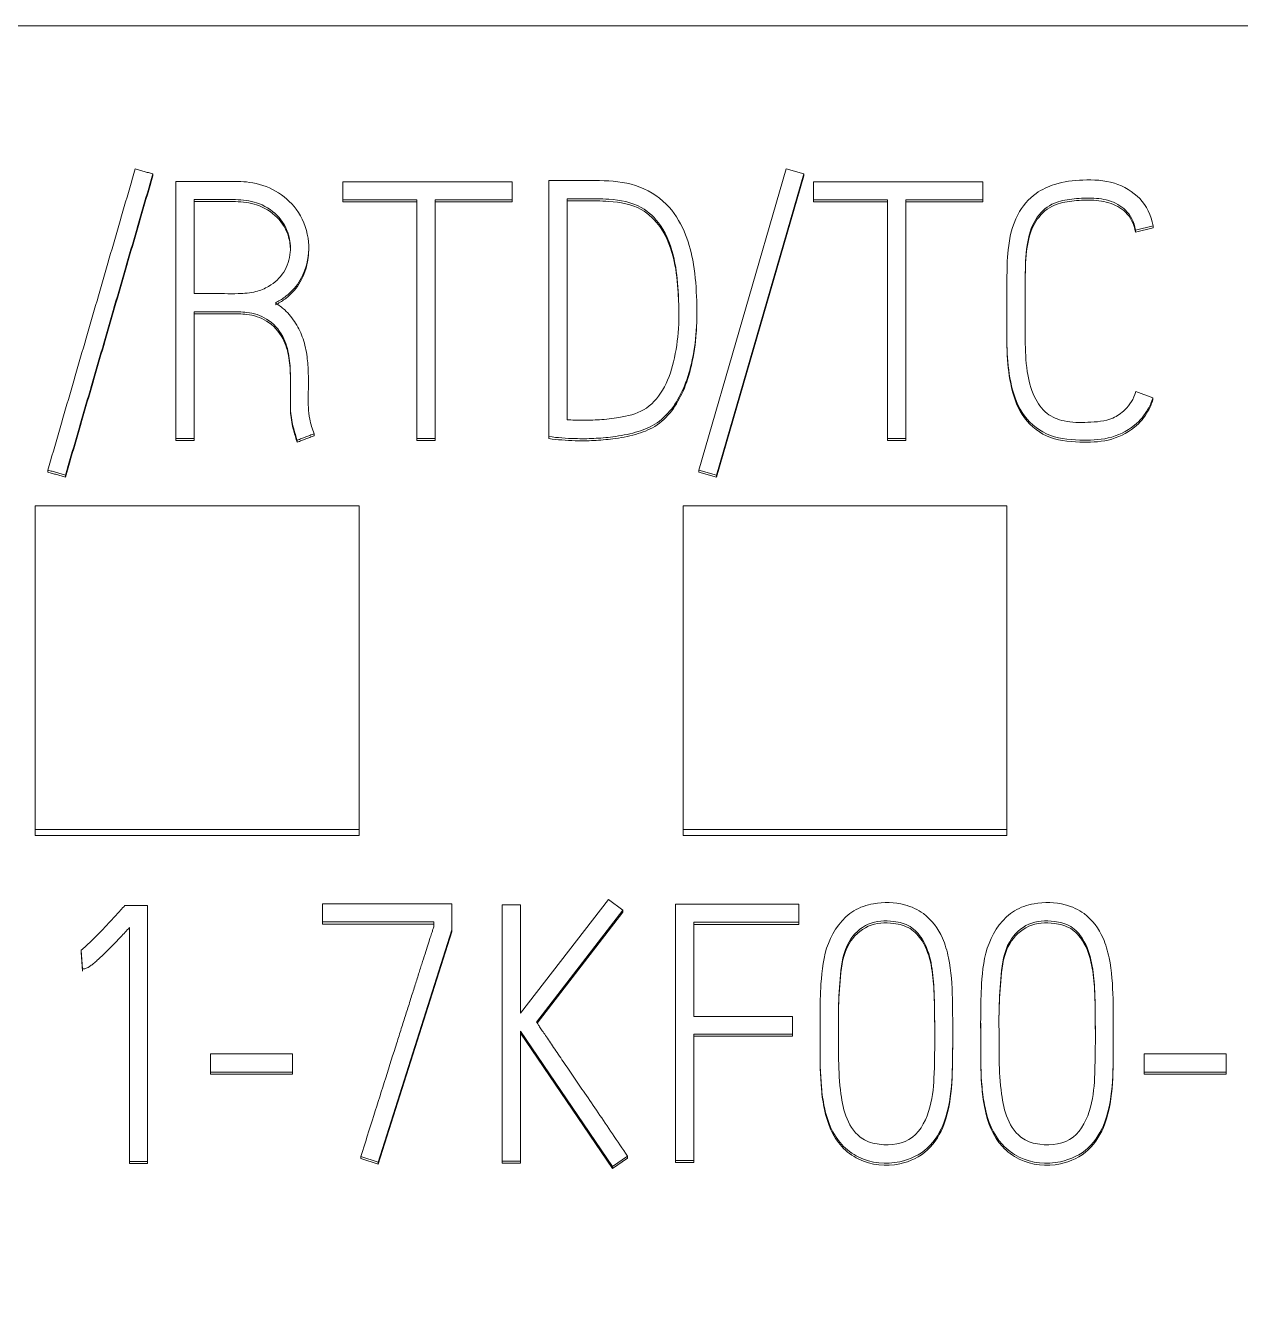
# Model space of a CAD drawing. Header units: millimetres. Extents: x 42151 to 59780, y 37376 to 44547.
# Drawn here: x 48321.37 to 48328.87, y 43310.27 to 43318.25 of the extents above; entities that cross this region are included whole.
import ezdxf

# ---------------------------------------------------------------- set-up
doc = ezdxf.new("R2010")
doc.units = ezdxf.units.MM
doc.set_wipeout_variables(frame=1)
doc.layers.add('000-PI-Oprema', color=30, linetype='Continuous', lineweight=5)
doc.layers.add('SI-ORMAR-Oprema', color=30, linetype='Continuous', lineweight=5)
doc.layers.add('004-PI-DIN Šina', color=3, linetype='Continuous')

# ---------------------------------------------------------------- blocks, each defined once
blk = doc.blocks.new('*U117')
at = {"layer": '004-PI-DIN Šina'}
for p, q in [((297.6102, 69.85), (-241.3, 69.85)), ((297.6102, 69.35), (-241.3, 69.35))]:
    blk.add_line(p, q, dxfattribs=at)
blk = doc.blocks.new('6ES7531-7KF00-0AB0')
blk.add_wipeout([(-17.0379, 69.0285), (17.7621, 69.0285), (17.7621, -77.9596), (-17.0379, -77.9715)]).dxf.layer = 'SI-ORMAR-Oprema'
at = {"layer": 'SI-ORMAR-Oprema', "linetype": 'Continuous'}
for p, q in [((12.7621, 69.0285), (-12.0379, 69.0285)), ((-3.9122, 68.1141), (-3.9122, 68.1014)), ((0, 68.1449), (-0.5393, 66.2849)), ((-0.4305, 66.2541), (0.1087, 68.1141)), ((0.1087, 68.1141), (0, 68.1449)), ((0.1087, 68.1141), (0.1087, 68.1014)), ((-0.4305, 66.2414), (0.1087, 68.1014)), ((-2.7383, 67.9534), (-2.7383, 67.9407)), ((-1.6931, 67.9534), (-1.6931, 67.9407)), ((0.1688, 67.9534), (0.1688, 67.9407)), ((1.214, 67.9534), (1.214, 67.9407)), ((2.2659, 67.7927), (2.1571, 67.7663)), ((2.2659, 67.7927), (2.2659, 67.78)), ((2.2659, 67.78), (2.1571, 67.7536)), ((2.1571, 67.7663), (2.1571, 67.7536)), ((-2.9495, 67.6461), (-2.9495, 67.6675)), ((1.3626, 67.4313), (1.3626, 67.4186)), ((-0.5523, 67.251), (-0.5523, 67.2637)), ((1.3628, 67.2962), (1.3628, 67.3089)), ((1.3619, 67.1313), (1.3619, 67.1186)), ((2.1593, 66.7692), (2.2636, 66.7318)), ((-3.0627, 66.6972), (-3.0627, 66.6776)), ((2.2636, 66.7318), (2.2636, 66.7191)), ((-3.7702, 66.4808), (-3.7702, 66.4681)), ((-3.657, 66.4808), (-3.657, 66.4681)), ((-3.0201, 66.4698), (-3.0201, 66.4571)), ((-2.9158, 66.5094), (-2.9158, 66.4967)), ((-2.2812, 66.4808), (-2.2812, 66.4681)), ((-2.168, 66.4808), (-2.168, 66.4681)), ((-1.4667, 66.4918), (-1.4667, 66.4791)), ((0.6259, 66.4808), (0.6259, 66.4681)), ((0.7391, 66.4808), (0.7391, 66.4681)), ((-4.5602, 66.2849), (-4.5602, 66.2722)), ((-0.5393, 66.2849), (-0.4305, 66.2541)), ((-0.5393, 66.2849), (-0.5393, 66.2722)), ((-4.4515, 66.2541), (-4.4515, 66.2414)), ((-0.5393, 66.2722), (-0.4305, 66.2414)), ((-0.4305, 66.2541), (-0.4305, 66.2414)), ((-4.6379, 66.064), (-4.6379, 64.0654)), ((-2.6379, 66.064), (-4.6379, 66.064)), ((-2.6379, 64.0654), (-2.6379, 66.064)), ((-0.6379, 66.064), (-0.6379, 64.0654)), ((1.3621, 66.064), (-0.6379, 66.064)), ((1.3621, 64.0654), (1.3621, 66.064)), ((-4.6379, 64.0654), (-4.6379, 64.0273)), ((-4.6379, 64.0654), (-2.6379, 64.0654)), ((-2.6379, 64.0654), (-2.6379, 64.0273)), ((-0.6379, 64.0654), (-0.6379, 64.0273)), ((-0.6379, 64.0654), (1.3621, 64.0654)), ((1.3621, 64.0654), (1.3621, 64.0273)), ((-4.6379, 64.0273), (-2.6379, 64.0273)), ((-0.6379, 64.0273), (1.3621, 64.0273)), ((-4.0853, 63.5955), (-3.9455, 63.5955)), ((-3.9455, 63.5955), (-3.9455, 62.0151)), ((-2.8648, 63.6065), (-2.8648, 63.4942)), ((-2.0659, 63.6065), (-2.8648, 63.6065)), ((-2.0659, 63.4458), (-2.0659, 63.6065)), ((-1.7552, 63.5999), (-1.7552, 62.0173)), ((-1.6421, 63.5999), (-1.7552, 63.5999)), ((-1.0984, 63.6329), (-1.6421, 62.9307)), ((-1.6421, 62.9307), (-1.6421, 63.5999)), ((-1.5422, 62.8757), (-1.0096, 63.5669)), ((-1.0096, 63.5669), (-1.0984, 63.6329)), ((-1.0096, 63.5669), (-1.0096, 63.5542)), ((-0.6834, 63.6043), (-0.6834, 62.0217)), ((0.0778, 63.6043), (-0.6834, 63.6043)), ((0.0778, 63.492), (0.0778, 63.6043)), ((-2.8648, 63.4942), (-2.8648, 63.4815)), ((-2.8648, 63.4942), (-2.1769, 63.4942)), ((-2.8648, 63.4815), (-2.1769, 63.4815)), ((-2.1769, 63.4942), (-2.1769, 63.4634)), ((-1.5376, 62.8689), (-1.0096, 63.5542)), ((-0.5702, 62.9109), (-0.5702, 63.492)), ((-0.5702, 63.492), (0.0778, 63.492)), ((0.0778, 63.492), (0.0778, 63.4793)), ((-4.0565, 62.0151), (-4.0565, 63.459)), ((-2.5208, 62.0107), (-2.0659, 63.4458)), ((-2.5208, 61.998), (-2.0659, 63.4331)), ((-2.0659, 63.4458), (-2.0659, 63.4331)), ((-0.5702, 63.4793), (0.0778, 63.4793)), ((-4.3541, 63.3208), (-4.3541, 63.3081)), ((-4.3472, 63.2037), (-4.3541, 63.3208)), ((-4.3472, 63.191), (-4.3541, 63.3081)), ((-4.3472, 63.2037), (-4.3472, 63.191)), ((0.0378, 62.9109), (-0.5702, 62.9109)), ((0.0378, 62.8009), (0.0378, 62.9109)), ((0.2084, 62.8682), (0.2084, 62.8555)), ((1.2004, 62.8682), (1.2004, 62.8555)), ((-1.6421, 62.0173), (-1.6421, 62.8207)), ((-1.6421, 62.8207), (-1.074, 61.9842)), ((-1.6421, 62.808), (-1.074, 61.9715)), ((-0.5702, 62.0217), (-0.5702, 62.8009)), ((-0.5702, 62.8009), (0.0378, 62.8009)), ((-0.5702, 62.7882), (0.0378, 62.7882)), ((0.0378, 62.8009), (0.0378, 62.7882)), ((1.0276, 62.8246), (1.0276, 62.8373)), ((2.0196, 62.8246), (2.0196, 62.8373)), ((-3.555, 62.6798), (-3.555, 62.5676)), ((-3.049, 62.6798), (-3.555, 62.6798)), ((-3.049, 62.5676), (-3.049, 62.6798)), ((2.2104, 62.6798), (2.2104, 62.5676)), ((2.7163, 62.6798), (2.2104, 62.6798)), ((2.7163, 62.5676), (2.7163, 62.6798)), ((-3.555, 62.5676), (-3.555, 62.5549)), ((-3.555, 62.5676), (-3.049, 62.5676)), ((-3.555, 62.5549), (-3.049, 62.5549)), ((-3.049, 62.5676), (-3.049, 62.5549)), ((2.2104, 62.5676), (2.2104, 62.5549)), ((2.2104, 62.5676), (2.7163, 62.5676)), ((2.2104, 62.5549), (2.7163, 62.5549)), ((2.7163, 62.5676), (2.7163, 62.5549)), ((-2.6274, 62.0459), (-2.5208, 62.0107)), ((-2.6274, 62.0459), (-2.6274, 62.0332)), ((-1.074, 61.9842), (-0.9807, 62.0481)), ((-0.9807, 62.0481), (-0.9807, 62.0354)), ((-4.0565, 62.0151), (-4.0565, 62.0024)), ((-3.9455, 62.0151), (-4.0565, 62.0151)), ((-3.9455, 62.0024), (-4.0565, 62.0024)), ((-3.9455, 62.0151), (-3.9455, 62.0024)), ((-2.6274, 62.0332), (-2.5208, 61.998)), ((-2.5208, 62.0107), (-2.5208, 61.998)), ((-1.7552, 62.0173), (-1.7552, 62.0046)), ((-1.7552, 62.0173), (-1.6421, 62.0173)), ((-1.7552, 62.0046), (-1.6421, 62.0046)), ((-1.6421, 62.0173), (-1.6421, 62.0046)), ((-1.074, 61.9715), (-0.9807, 62.0354)), ((-1.074, 61.9842), (-1.074, 61.9715)), ((-0.6834, 62.0217), (-0.5702, 62.0217)), ((-0.6834, 62.0217), (-0.6834, 62.009)), ((-0.6834, 62.009), (-0.5702, 62.009)), ((-0.5702, 62.0217), (-0.5702, 62.009))]:
    blk.add_line(p, q, dxfattribs=at)
for points in [[(-4.5602, 66.2849), (-4.021, 68.1449)], [(-3.9122, 68.1141), (-4.4515, 66.2541)], [(-4.021, 68.1449), (-3.9122, 68.1141)], [(-3.9122, 68.1014), (-4.4515, 66.2414)], [(-3.7702, 66.4808), (-3.7702, 68.0679)], [(-2.7383, 67.9534), (-2.7383, 68.0657)], [(-2.7383, 68.0657), (-1.6931, 68.0657)], [(-1.6931, 68.0657), (-1.6931, 67.9534)], [(-1.4667, 66.4918), (-1.4667, 68.0723)], [(0.1688, 68.0657), (0.1688, 67.9534)], [(1.214, 68.0657), (0.1688, 68.0657)], [(1.214, 67.9534), (1.214, 68.0657)], [(-3.657, 67.9556), (-3.657, 67.3745)], [(-2.2812, 67.9534), (-2.7383, 67.9534)], [(-2.2812, 66.4808), (-2.2812, 67.9534)], [(-2.168, 67.9534), (-2.168, 66.4808)], [(-1.6931, 67.9534), (-2.168, 67.9534)], [(-1.3536, 67.96), (-1.3536, 66.5953)], [(0.1688, 67.9534), (0.6259, 67.9534)], [(0.6259, 67.9534), (0.6259, 66.4808)], [(0.7391, 66.4808), (0.7391, 67.9534)], [(0.7391, 67.9534), (1.214, 67.9534)], [(-2.2812, 67.9407), (-2.7383, 67.9407)], [(-1.6931, 67.9407), (-2.168, 67.9407)], [(0.1688, 67.9407), (0.6259, 67.9407)], [(0.7391, 67.9407), (1.214, 67.9407)], [(-3.657, 67.2622), (-3.657, 66.4808)], [(-3.657, 66.4808), (-3.7702, 66.4808)], [(-3.657, 66.4681), (-3.7702, 66.4681)], [(-2.9158, 66.5094), (-3.0201, 66.4698)], [(-2.9158, 66.4967), (-3.0201, 66.4571)], [(-2.168, 66.4808), (-2.2812, 66.4808)], [(-2.168, 66.4681), (-2.2812, 66.4681)], [(0.6259, 66.4808), (0.7391, 66.4808)], [(0.6259, 66.4681), (0.7391, 66.4681)], [(-4.4515, 66.2541), (-4.5602, 66.2849)], [(-4.4515, 66.2414), (-4.5602, 66.2722)]]:
    blk.add_open_spline(points, degree=1, dxfattribs=at)
for points, knots in [([(-3.7702, 68.0679), (-3.7097, 68.0679), (-3.6057, 68.068), (-3.454, 68.0676), (-3.3056, 68.0692), (-3.1486, 68.0181), (-3.0106, 67.8984), (-2.9396, 67.7235), (-2.9536, 67.5494), (-3.0161, 67.4248), (-3.0891, 67.356), (-3.135, 67.3276), (-3.1555, 67.3173)], [0, 0, 0, 0, 0.12344, 0.212385, 0.309987, 0.42512, 0.54091, 0.673529, 0.797304, 0.889185, 0.953588, 1, 1, 1, 1]), ([(-1.4667, 68.0723), (-1.4114, 68.0732), (-1.3067, 68.0736), (-1.1279, 68.0751), (-0.9272, 68.0589), (-0.7336, 67.9433), (-0.6238, 67.7676), (-0.5696, 67.57), (-0.5514, 67.3625), (-0.5512, 67.1477), (-0.5783, 66.9544), (-0.6297, 66.7912), (-0.7021, 66.6593), (-0.8038, 66.5622), (-0.9349, 66.5128), (-1.0627, 66.4896), (-1.188, 66.4788), (-1.3203, 66.4778), (-1.4127, 66.4849), (-1.4667, 66.4918)], [0, 0, 0, 0, 0.056943, 0.107616, 0.184523, 0.260876, 0.329966, 0.393781, 0.471964, 0.545416, 0.616265, 0.673522, 0.721942, 0.770903, 0.814889, 0.864088, 0.904492, 0.944165, 1, 1, 1, 1]), ([(2.2636, 66.7318), (2.2562, 66.7065), (2.2299, 66.6435), (2.144, 66.5428), (1.9912, 66.4712), (1.8018, 66.4668), (1.6017, 66.4871), (1.44, 66.6328), (1.3786, 66.8287), (1.3592, 67.0373), (1.3637, 67.2486), (1.362, 67.4536), (1.3646, 67.6587), (1.4071, 67.853), (1.5239, 67.9938), (1.6715, 68.0612), (1.8378, 68.0819), (2.0253, 68.0728), (2.1995, 67.9704), (2.2513, 67.8608), (2.2659, 67.7927)], [0, 0, 0, 0, 0.023749, 0.063372, 0.118592, 0.172501, 0.236244, 0.297229, 0.359591, 0.421629, 0.490644, 0.554667, 0.610982, 0.680492, 0.733777, 0.772528, 0.826559, 0.886213, 0.942216, 1, 1, 1, 1]), ([(-3.657, 67.3745), (-3.612, 67.3745), (-3.5497, 67.3744), (-3.4587, 67.3747), (-3.3764, 67.3731), (-3.2822, 67.3805), (-3.1816, 67.4217), (-3.0933, 67.5015), (-3.0562, 67.6227), (-3.0682, 67.7498), (-3.1376, 67.8685), (-3.2632, 67.9439), (-3.3952, 67.9581), (-3.524, 67.9547), (-3.6092, 67.9556), (-3.657, 67.9556)], [0, 0, 0, 0, 0.089288, 0.123818, 0.180598, 0.252983, 0.309178, 0.39404, 0.480521, 0.552186, 0.644985, 0.743769, 0.831148, 0.90497, 1, 1, 1, 1]), ([(-1.3536, 66.5953), (-1.3227, 66.5939), (-1.2563, 66.5925), (-1.149, 66.5939), (-1.0214, 66.6097), (-0.8701, 66.6429), (-0.7499, 66.7791), (-0.6891, 66.9586), (-0.6596, 67.1671), (-0.6644, 67.3799), (-0.6857, 67.5973), (-0.7526, 67.7855), (-0.8996, 67.9303), (-1.0767, 67.9615), (-1.2303, 67.9596), (-1.3166, 67.9603), (-1.3536, 67.96)], [0, 0, 0, 0, 0.039718, 0.085391, 0.137353, 0.205809, 0.277792, 0.359236, 0.449004, 0.549223, 0.634175, 0.731709, 0.80125, 0.889293, 0.952557, 1, 1, 1, 1]), ([(-0.6632, 67.2426), (-0.6632, 67.288), (-0.6676, 67.3991), (-0.6857, 67.5846), (-0.7526, 67.7728), (-0.8996, 67.9176), (-1.0767, 67.9488), (-1.2303, 67.9469), (-1.3166, 67.9476), (-1.3536, 67.9473)], [0, 0, 0, 0, 0.115337, 0.282058, 0.473471, 0.609948, 0.782735, 0.906892, 1, 1, 1, 1]), ([(2.1571, 67.7663), (2.1468, 67.8175), (2.1103, 67.8936), (1.9912, 67.9584), (1.8691, 67.9669), (1.7508, 67.9604), (1.6275, 67.9331), (1.5231, 67.8298), (1.4779, 67.6638), (1.4753, 67.4825), (1.4763, 67.2868), (1.4746, 67.0935), (1.4797, 66.9039), (1.5201, 66.7457), (1.5989, 66.628), (1.7254, 66.5783), (1.8645, 66.5781), (1.9991, 66.5879), (2.1069, 66.662), (2.1446, 66.7241), (2.1593, 66.7692)], [0, 0, 0, 0, 0.052928, 0.097969, 0.144851, 0.190624, 0.232935, 0.284925, 0.348337, 0.424764, 0.49245, 0.572241, 0.64631, 0.708712, 0.757514, 0.801091, 0.856423, 0.915681, 0.949914, 1, 1, 1, 1]), ([(2.1571, 67.7536), (2.1468, 67.8048), (2.1103, 67.8809), (1.9912, 67.9457), (1.8691, 67.9542), (1.7508, 67.9477), (1.6275, 67.9204), (1.5231, 67.8171), (1.4779, 67.6511), (1.4753, 67.4698), (1.4761, 67.2991), (1.4755, 67.1952), (1.4755, 67.1504)], [0, 0, 0, 0, 0.097342, 0.180178, 0.266401, 0.350584, 0.428399, 0.524015, 0.640638, 0.781197, 0.905681, 1, 1, 1, 1]), ([(-3.0623, 67.6437), (-3.0624, 67.6711), (-3.0727, 67.7449), (-3.1376, 67.8558), (-3.2632, 67.9312), (-3.3952, 67.9454), (-3.524, 67.942), (-3.6092, 67.9429), (-3.657, 67.9429)], [0, 0, 0, 0, 0.108412, 0.293173, 0.489849, 0.663819, 0.810797, 1, 1, 1, 1]), ([(-2.9495, 67.643), (-2.9498, 67.603), (-2.963, 67.5181), (-3.0161, 67.4121), (-3.0891, 67.3433), (-3.135, 67.3149), (-3.1555, 67.3046)], [0, 0, 0, 0, 0.287457, 0.610451, 0.836848, 1, 1, 1, 1]), ([(-3.1555, 67.3173), (-3.1346, 67.3045), (-3.0868, 67.269), (-3.0266, 67.1935), (-2.9793, 67.0944), (-2.958, 66.9885), (-2.9511, 66.8892), (-2.9508, 66.7849), (-2.9551, 66.6902), (-2.9439, 66.592), (-2.9278, 66.5389), (-2.9158, 66.5094)], [0, 0, 0, 0, 0.081763, 0.203225, 0.323939, 0.453577, 0.56931, 0.663931, 0.810036, 0.892891, 1, 1, 1, 1]), ([(-3.0201, 66.4698), (-3.0286, 66.4927), (-3.0465, 66.5513), (-3.0641, 66.6379), (-3.0617, 66.7475), (-3.061, 66.8613), (-3.0672, 66.9909), (-3.1029, 67.1206), (-3.1976, 67.2257), (-3.3214, 67.2633), (-3.4427, 67.2619), (-3.551, 67.2623), (-3.6267, 67.2622), (-3.657, 67.2622)], [0, 0, 0, 0, 0.058362, 0.147548, 0.210274, 0.321349, 0.421076, 0.521608, 0.638952, 0.741815, 0.819433, 0.927807, 1, 1, 1, 1]), ([(-3.0616, 66.7888), (-3.0616, 66.8103), (-3.0622, 66.8733), (-3.0672, 66.9782), (-3.1029, 67.1079), (-3.1976, 67.213), (-3.3214, 67.2506), (-3.4427, 67.2492), (-3.551, 67.2496), (-3.6267, 67.2495), (-3.657, 67.2495)], [0, 0, 0, 0, 0.070739, 0.207293, 0.344948, 0.505625, 0.646474, 0.752753, 0.901148, 1, 1, 1, 1]), ([(-0.5523, 67.2512), (-0.5523, 67.2117), (-0.5556, 67.1039), (-0.5783, 66.9417), (-0.6297, 66.7785), (-0.7021, 66.6466), (-0.8038, 66.5495), (-0.9349, 66.5001), (-1.0627, 66.4769), (-1.188, 66.4661), (-1.3203, 66.4651), (-1.4127, 66.4722), (-1.4667, 66.4791)], [0, 0, 0, 0, 0.08269, 0.225657, 0.341197, 0.438905, 0.537703, 0.626462, 0.725741, 0.807274, 0.887329, 1, 1, 1, 1]), ([(2.2636, 66.7191), (2.2562, 66.6938), (2.2299, 66.6308), (2.144, 66.5301), (1.9912, 66.4585), (1.8018, 66.4541), (1.6017, 66.4744), (1.44, 66.6201), (1.3786, 66.816), (1.363, 66.9839), (1.3619, 67.0848), (1.3619, 67.1187)], [0, 0, 0, 0, 0.052439, 0.139927, 0.261857, 0.380889, 0.521635, 0.656293, 0.793992, 0.930972, 1, 1, 1, 1]), ([(-3.0201, 66.4571), (-3.0286, 66.48), (-3.0465, 66.5386), (-3.0618, 66.6135), (-3.0628, 66.665), (-3.0627, 66.6793)], [0, 0, 0, 0, 0.32064, 0.810631, 1, 1, 1, 1]), ([(-4.3541, 63.3208), (-4.3344, 63.3371), (-4.298, 63.369), (-4.2436, 63.4246), (-4.1909, 63.48), (-4.1366, 63.5385), (-4.1028, 63.5759), (-4.0853, 63.5955)], [0, 0, 0, 0, 0.198846, 0.377684, 0.606339, 0.795382, 1, 1, 1, 1]), ([(0.5384, 63.6066), (0.4959, 63.5988), (0.3719, 63.5582), (0.2378, 63.3662), (0.2055, 63.0685), (0.2096, 62.772), (0.209, 62.5169), (0.2384, 62.3069), (0.299, 62.1418), (0.4803, 62.0074), (0.683, 61.9891), (0.8863, 62.0838), (0.9966, 62.2774), (1.0278, 62.511), (1.0273, 62.7655), (1.0283, 63.0198), (1.0164, 63.2325), (0.9641, 63.4178), (0.8723, 63.5436), (0.7125, 63.6161), (0.6021, 63.6182), (0.5384, 63.6066)], [0, 0, 0, 0, 0.03125, 0.09375, 0.15625, 0.25, 0.3125, 0.34375, 0.40625, 0.4375, 0.5, 0.546875, 0.59375, 0.65625, 0.71875, 0.78125, 0.84375, 0.875, 0.921875, 0.953125, 1, 1, 1, 1]), ([(1.5303, 63.6066), (1.4879, 63.5988), (1.3639, 63.5582), (1.2298, 63.3662), (1.1975, 63.0685), (1.2015, 62.772), (1.2009, 62.5169), (1.2304, 62.3069), (1.2909, 62.1418), (1.4722, 62.0074), (1.675, 61.9891), (1.8783, 62.0838), (1.9886, 62.2774), (2.0198, 62.511), (2.0192, 62.7655), (2.0202, 63.0198), (2.0084, 63.2325), (1.956, 63.4178), (1.8642, 63.5436), (1.7044, 63.6161), (1.594, 63.6182), (1.5303, 63.6066)], [0, 0, 0, 0, 0.03125, 0.09375, 0.15625, 0.25, 0.3125, 0.34375, 0.40625, 0.4375, 0.5, 0.546875, 0.59375, 0.65625, 0.71875, 0.78125, 0.84375, 0.875, 0.921875, 0.953125, 1, 1, 1, 1]), ([(0.7644, 63.4657), (0.7344, 63.4841), (0.6461, 63.507), (0.5002, 63.4991), (0.3579, 63.365), (0.3326, 63.1662), (0.3195, 62.9597), (0.3225, 62.7822), (0.3223, 62.6071), (0.3312, 62.4487), (0.3646, 62.276), (0.4485, 62.1511), (0.6085, 62.1057), (0.8002, 62.1332), (0.9014, 62.3538), (0.9169, 62.591), (0.9169, 62.8394), (0.9151, 63.0669), (0.8997, 63.2426), (0.8562, 63.3783), (0.7944, 63.4473), (0.7644, 63.4657)], [0, 0, 0, 0, 0.03125, 0.078125, 0.125, 0.1875, 0.25, 0.3125, 0.34375, 0.40625, 0.453125, 0.5, 0.53125, 0.59375, 0.65625, 0.71875, 0.8125, 0.875, 0.921875, 0.96875, 1, 1, 1, 1]), ([(0.7644, 63.453), (0.7344, 63.4714), (0.6461, 63.4943), (0.5002, 63.4864), (0.3579, 63.3523), (0.3326, 63.1535), (0.3222, 62.9898), (0.3215, 62.8928), (0.3215, 62.8662)], [0, 0, 0, 0, 0.114194, 0.285486, 0.456777, 0.685166, 0.913555, 1, 1, 1, 1]), ([(1.7564, 63.4657), (1.7264, 63.4841), (1.638, 63.507), (1.4922, 63.4991), (1.3499, 63.365), (1.3246, 63.1662), (1.3114, 62.9597), (1.3144, 62.7822), (1.3142, 62.6071), (1.3232, 62.4487), (1.3566, 62.276), (1.4405, 62.1511), (1.6005, 62.1057), (1.7921, 62.1332), (1.8933, 62.3538), (1.9089, 62.591), (1.9089, 62.8394), (1.9071, 63.0669), (1.8917, 63.2426), (1.8481, 63.3783), (1.7864, 63.4473), (1.7564, 63.4657)], [0, 0, 0, 0, 0.03125, 0.078125, 0.125, 0.1875, 0.25, 0.3125, 0.34375, 0.40625, 0.453125, 0.5, 0.53125, 0.59375, 0.65625, 0.71875, 0.8125, 0.875, 0.921875, 0.96875, 1, 1, 1, 1]), ([(1.7564, 63.453), (1.7264, 63.4714), (1.638, 63.4943), (1.4922, 63.4864), (1.3499, 63.3523), (1.3246, 63.1535), (1.3141, 62.9898), (1.3134, 62.8928), (1.3134, 62.8662)], [0, 0, 0, 0, 0.114194, 0.285486, 0.456777, 0.685166, 0.913555, 1, 1, 1, 1]), ([(-4.0565, 63.459), (-4.0744, 63.4399), (-4.1075, 63.4047), (-4.1537, 63.3566), (-4.1928, 63.317), (-4.2257, 63.2849), (-4.2534, 63.2591), (-4.2765, 63.239), (-4.2956, 63.2242), (-4.3106, 63.2139), (-4.3227, 63.2081), (-4.3324, 63.2057), (-4.3402, 63.2041), (-4.345, 63.2037), (-4.3472, 63.2037)], [0, 0, 0, 0, 0.200504, 0.370797, 0.510902, 0.6264, 0.722885, 0.800448, 0.861213, 0.907383, 0.939504, 0.963232, 0.983337, 1, 1, 1, 1]), ([(-2.1769, 63.4634), (-2.1781, 63.4603), (-2.1819, 63.45), (-2.1891, 63.4279), (-2.2003, 63.3938), (-2.2147, 63.349), (-2.2321, 63.2947), (-2.252, 63.2321), (-2.2741, 63.1623), (-2.2982, 63.0864), (-2.3237, 63.0055), (-2.3503, 62.9213), (-2.3777, 62.8351), (-2.4192, 62.7053), (-2.4753, 62.526), (-2.5493, 62.292), (-2.6008, 62.1299), (-2.6274, 62.0459)], [0, 0, 0, 0, 0.006664, 0.022274, 0.046836, 0.07897, 0.117297, 0.161819, 0.211415, 0.264968, 0.322476, 0.382404, 0.443215, 0.50491, 0.65714, 0.82217, 1, 1, 1, 1]), ([(0.9166, 62.7789), (0.9166, 62.8064), (0.9163, 62.9044), (0.9151, 63.0542), (0.8997, 63.2299), (0.8562, 63.3656), (0.7944, 63.4346), (0.7644, 63.453)], [0, 0, 0, 0, 0.115044, 0.410029, 0.631268, 0.852507, 1, 1, 1, 1]), ([(1.9086, 62.7789), (1.9086, 62.8064), (1.9083, 62.9044), (1.9071, 63.0542), (1.8917, 63.2299), (1.8481, 63.3656), (1.7864, 63.4346), (1.7564, 63.453)], [0, 0, 0, 0, 0.115044, 0.410029, 0.631268, 0.852507, 1, 1, 1, 1]), ([(-0.9807, 62.0481), (-1.0119, 62.0942), (-1.0723, 62.1835), (-1.1604, 62.3134), (-1.2285, 62.4138), (-1.2786, 62.4872), (-1.3123, 62.5364), (-1.3455, 62.5847), (-1.3775, 62.6315), (-1.4079, 62.6762), (-1.436, 62.7183), (-1.4618, 62.7569), (-1.4851, 62.7914), (-1.5054, 62.821), (-1.5219, 62.845), (-1.5338, 62.8626), (-1.5399, 62.8721), (-1.5422, 62.8757)], [0, 0, 0, 0, 0.1668, 0.323673, 0.470619, 0.530731, 0.5903, 0.649325, 0.706514, 0.760573, 0.811503, 0.858286, 0.899901, 0.93635, 0.965998, 0.987213, 1, 1, 1, 1]), ([(0.2084, 62.8555), (0.2084, 62.8092), (0.2094, 62.6781), (0.209, 62.5042), (0.2384, 62.2942), (0.299, 62.1291), (0.4803, 61.9947), (0.683, 61.9764), (0.8863, 62.0711), (0.9966, 62.2647), (1.0278, 62.4983), (1.0274, 62.6919), (1.0276, 62.8006), (1.0276, 62.8246)], [0, 0, 0, 0, 0.065476, 0.18556, 0.245602, 0.365686, 0.425728, 0.545812, 0.635875, 0.725938, 0.846022, 0.966106, 1, 1, 1, 1]), ([(1.2004, 62.8555), (1.2004, 62.8092), (1.2013, 62.6781), (1.2009, 62.5042), (1.2304, 62.2942), (1.2909, 62.1291), (1.4722, 61.9947), (1.675, 61.9764), (1.8783, 62.0711), (1.9886, 62.2647), (2.0198, 62.4983), (2.0194, 62.6919), (2.0196, 62.8006), (2.0196, 62.8246)], [0, 0, 0, 0, 0.065476, 0.18556, 0.245602, 0.365686, 0.425728, 0.545812, 0.635875, 0.725938, 0.846022, 0.966106, 1, 1, 1, 1])]:
    blk.add_open_spline(points, degree=3, knots=knots, dxfattribs=at)

msp = doc.modelspace()

# ---------------------------------------------------------------- block references
at = {"layer": '000-PI-Oprema'}
msp.add_blockref('*U117', (48098.3259, 43246.6316), dxfattribs=at)

# ---------------------------------------------------------------- next in the draw order: block references
at = {"layer": '000-PI-Oprema', "ltscale": 0.25}
msp.add_blockref('6ES7531-7KF00-0AB0', (48326.0648, 43249.2181), dxfattribs=at)

doc.saveas('drawing.dxf')
